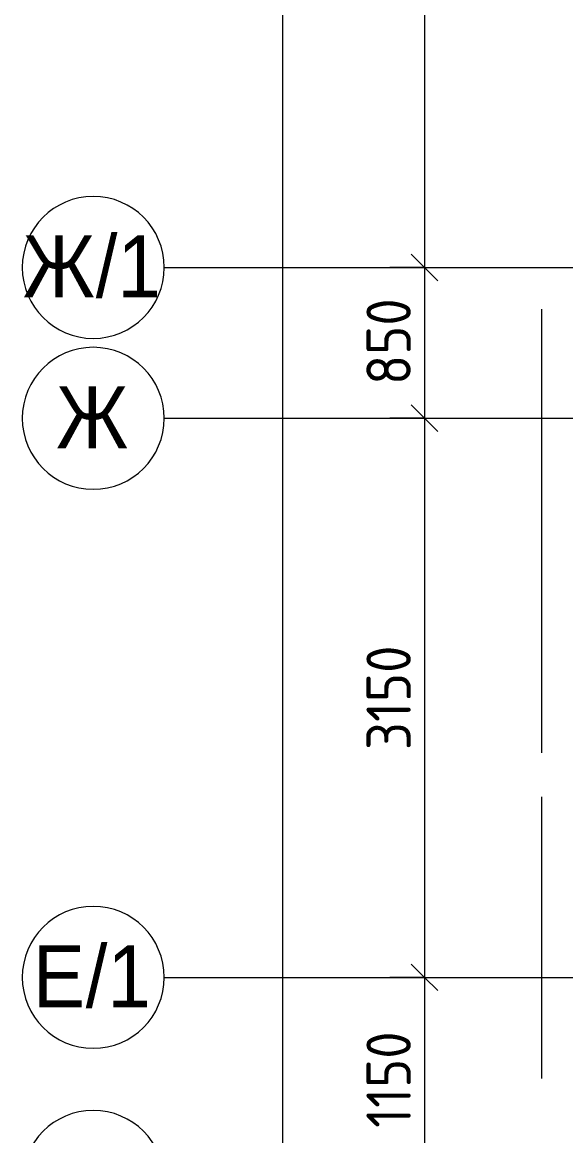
# Model space of a CAD drawing. Header units: millimetres. Extents: x 81633 to 280618, y -8553 to 29000.
# Drawn here: x 81633 to 84695, y 17257 to 23531 of the extents above; entities that cross this region are included whole.
import ezdxf

# ---------------------------------------------------------------- set-up
doc = ezdxf.new("R2010")
doc.units = ezdxf.units.MM
doc.linetypes.add('Осевая', pattern=[3175, 635, -476.25, 1587.5, -476.25])
for name, color, linetype, lineweight in [('A-ANNO-DIMS', 7, 'Continuous', 9), ('A-ANNO-DIMS-100', 7, 'Continuous', 9), ('Оси', 7, 'Continuous', 9), ('Оси-1', 7, 'Continuous', 20), ('Оси-2', 7, 'Осевая', 9)]:
    doc.layers.add(name, color=color, linetype=linetype, lineweight=lineweight)
doc.styles.add('Arial', font='arial.ttf', dxfattribs={"width": 0.9, "height": 350})
doc.styles.add('ISOCPEUR', font='isocpeur.ttf', dxfattribs={"width": 0.9, "height": 250})
doc.dimstyles.new('ISO-2_5_0_9К_БОЛЬШОЙ', dxfattribs={"dimscale": 304.8, "dimtxt": 248.995294, "dimasz": 0.492126, "dimexe": 0.393701, "dimexo": 0.984252, "dimgap": 0, "dimtad": 1, "dimdec": 0, "dimrnd": 10, "dimzin": 0, "dimdsep": 46, "dimtxsty": 'ISOCPEUR', "dimblk1": 'OBLIQUE', "dimblk2": 'OBLIQUE', "dimsah": 1, "dimcen": 0.09, "dimdle": 0.393701, "dimazin": 0, "dimtfac": 1, "dimtdec": 4, "dimtix": 1, "dimtmove": 0, "dimatfit": 3, "dimfxl": 1, "dimtvp": 1, "dimtolj": 1, "dimtzin": 0, "dimarcsym": 2})
doc.dimstyles.new('ISO-2_5_0_9К_БОЛЬШОЙ_1', dxfattribs={"dimscale": 304.8, "dimtxt": 248.995294, "dimasz": 0.492126, "dimexe": 0.393701, "dimexo": 0.984252, "dimgap": 0, "dimtad": 1, "dimdec": 0, "dimrnd": 10, "dimzin": 0, "dimdsep": 46, "dimtxsty": 'ISOCPEUR', "dimblk1": 'OBLIQUE', "dimblk2": 'OBLIQUE', "dimsah": 1, "dimcen": 0.09, "dimdle": 0.393701, "dimazin": 0, "dimtfac": 1, "dimtdec": 4, "dimtix": 1, "dimtmove": 2, "dimatfit": 3, "dimfxl": 1, "dimtvp": 1, "dimtolj": 1, "dimtzin": 0, "dimarcsym": 2})

# ---------------------------------------------------------------- blocks, each defined once
blk = doc.blocks.new('Ось сетки - D8-29747960-План устройства полов 2 этажa в осях 23-33')
at = {"layer": 'Оси-1'}
for start, end in [(360, 180), (180, 360)]:
    blk.add_arc((0, 0), 4, start, end, dxfattribs=at)
blk = doc.blocks.new('DIMBLOCK1-План устройства полов 2 этажa в осях 23-33')
at = {"layer": 'A-ANNO-DIMS-100', "lineweight": 20}
for p, q in [((83898.6, 22150), (83823.6, 22225)), ((83898.6, 22150), (83973.6, 22075)), ((83898.6, 21300), (83823.6, 21375)), ((83898.6, 21300), (83973.6, 21225))]:
    blk.add_line(p, q, dxfattribs=at)
at = {"layer": 'A-ANNO-DIMS-100'}
for p, q in [((83898.6, 22270), (83898.6, 21300)), ((83704.6, 22150), (84018.6, 22150)), ((83898.6, 22150), (83704.6, 22150)), ((83704.6, 21300), (84018.6, 21300)), ((83898.6, 21300), (83704.6, 21300))]:
    blk.add_line(p, q, dxfattribs=at)
at = {"layer": 'A-ANNO-DIMS-100', "color": 0, "insert": (83572, 21488), "char_height": 250, "width": 568.858, "attachment_point": 1, "rotation": 90, "line_spacing_factor": 1.149209, "style": 'ISOCPEUR'}
blk.add_mtext('850', dxfattribs=at)
blk = doc.blocks.new('_Oblique')
at = {"color": 0, "linetype": 'ByBlock', "lineweight": -2}
blk.add_line((-0.5, -0.5), (0.5, 0.5), dxfattribs=at)
blk = doc.blocks.new('DIMBLOCK2-План устройства полов 2 этажa в осях 23-33')
at = {"layer": 'A-ANNO-DIMS-100', "lineweight": 20}
for p, q in [((83898.6, 21300), (83823.6, 21375)), ((83898.6, 21300), (83973.6, 21225)), ((83898.6, 18150), (83823.6, 18225)), ((83898.6, 18150), (83973.6, 18075))]:
    blk.add_line(p, q, dxfattribs=at)
at = {"layer": 'A-ANNO-DIMS-100'}
for p, q in [((83704.6, 21300), (84018.6, 21300)), ((83898.6, 21300), (83704.6, 21300)), ((83898.6, 21300), (83898.6, 18150)), ((83704.6, 18150), (84018.6, 18150)), ((83898.6, 18150), (83704.6, 18150))]:
    blk.add_line(p, q, dxfattribs=at)
at = {"layer": 'A-ANNO-DIMS-100', "color": 0, "insert": (83572, 19430.5), "char_height": 250, "width": 706.764, "attachment_point": 1, "rotation": 90, "line_spacing_factor": 1.149209, "style": 'ISOCPEUR'}
blk.add_mtext('3150', dxfattribs=at)
blk = doc.blocks.new('DIMBLOCK3-План устройства полов 2 этажa в осях 23-33')
at = {"layer": 'A-ANNO-DIMS-100', "lineweight": 20}
for p, q in [((83898.6, 18150), (83823.6, 18225)), ((83898.6, 18150), (83973.6, 18075)), ((83898.6, 17000), (83823.6, 17075)), ((83898.6, 17000), (83973.6, 16925))]:
    blk.add_line(p, q, dxfattribs=at)
at = {"layer": 'A-ANNO-DIMS-100'}
for p, q in [((83704.6, 18150), (84018.6, 18150)), ((83898.6, 18150), (83704.6, 18150)), ((83898.6, 18150), (83898.6, 17000)), ((83704.6, 17000), (84018.6, 17000)), ((83898.6, 17000), (83704.6, 17000))]:
    blk.add_line(p, q, dxfattribs=at)
at = {"layer": 'A-ANNO-DIMS-100', "color": 0, "insert": (83572, 17302.1), "char_height": 250, "width": 655.049, "attachment_point": 1, "rotation": 90, "line_spacing_factor": 1.149209, "style": 'ISOCPEUR'}
blk.add_mtext('1150', dxfattribs=at)
blk = doc.blocks.new('DIMBLOCK12-План устройства полов 2 этажa в осях 23-33')
at = {"layer": 'A-ANNO-DIMS-100'}
for p, q in [((83098.6, 27120), (83098.6, -120)), ((82904.6, 27000), (83218.6, 27000)), ((83098.6, 27000), (82904.6, 27000)), ((82904.6, 0), (83218.6, 0)), ((83098.6, 0), (82904.6, 0))]:
    blk.add_line(p, q, dxfattribs=at)
at = {"layer": 'A-ANNO-DIMS-100', "lineweight": 20}
for p, q in [((83098.6, 27000), (83023.6, 27075)), ((83098.6, 27000), (83173.6, 26925)), ((83098.6, 0), (83023.6, 75)), ((83098.6, 0), (83173.6, -75))]:
    blk.add_line(p, q, dxfattribs=at)
at = {"layer": 'A-ANNO-DIMS-100', "color": 0, "insert": (82772, 13572), "char_height": 250, "width": 948.097, "attachment_point": 1, "rotation": 90, "line_spacing_factor": 1.149209, "style": 'ISOCPEUR'}
blk.add_mtext('27000', dxfattribs=at)
blk = doc.blocks.new('DIMBLOCK13-План устройства полов 2 этажa в осях 23-33')
at = {"layer": 'A-ANNO-DIMS-100'}
for p, q in [((83898.6, 27120), (83898.6, 22030)), ((83704.6, 27000), (84018.6, 27000)), ((83898.6, 27000), (83704.6, 27000)), ((83704.6, 22150), (84018.6, 22150)), ((83898.6, 22150), (83704.6, 22150))]:
    blk.add_line(p, q, dxfattribs=at)
at = {"layer": 'A-ANNO-DIMS-100', "lineweight": 20}
for p, q in [((83898.6, 27000), (83823.6, 27075)), ((83898.6, 27000), (83973.6, 26925)), ((83898.6, 22150), (83823.6, 22225)), ((83898.6, 22150), (83973.6, 22075))]:
    blk.add_line(p, q, dxfattribs=at)
at = {"layer": 'A-ANNO-DIMS-100', "color": 0, "insert": (83572, 24247), "char_height": 250, "width": 787.208, "attachment_point": 1, "rotation": 90, "line_spacing_factor": 1.149209, "style": 'ISOCPEUR'}
blk.add_mtext('4850', dxfattribs=at)

msp = doc.modelspace()

# ---------------------------------------------------------------- linework, layer by layer
at = {"layer": 'Оси'}
for p, q in [((82432.7, 22150), (84932.7, 22150)), ((84560, 19415.1), (84560, 21915.1)), ((82432.7, 21300), (84932.7, 21300)), ((82432.7, 18150), (84932.7, 18150))]:
    msp.add_line(p, q, dxfattribs=at)
at = {"layer": 'Оси-2'}
msp.add_line((84560, 593.7), (84560, 19415.1), dxfattribs=at)

# ---------------------------------------------------------------- block references
at = {"layer": 'Оси-1', "xscale": 99.99999999999993, "yscale": 99.99999999999993, "zscale": 99.99999999999993, "rotation": 269.9999999999994}
for p in [(82032.7, 22150), (82032.7, 21300), (82032.7, 18150), (82032.7, 17000)]:
    msp.add_blockref('Ось сетки - D8-29747960-План устройства полов 2 этажa в осях 23-33', p, dxfattribs=at)

# ---------------------------------------------------------------- texts
at = {"layer": 'Оси', "char_height": 350, "attachment_point": 1, "style": 'Arial'}
for s, insert, width in [('/1', (82046.8, 22331), 454.557), ('\\fArial|b0|i0|c204|p34|;\\W.9;Ж', (81636, 22331), 497.848), ('\\fArial|b0|i0|c204|p34|;\\W.9;Ж', (81823.7, 21481), 497.848), ('\\fArial|b0|i0|c204|p34|;\\W.9;Е', (81692.7, 18331), 360.759), ('/1', (81990.4, 18331), 454.557)]:
    msp.add_mtext(s, dxfattribs=dict(at, insert=insert, width=width))

# ---------------------------------------------------------------- dimensions: what is measured, and where the dimension line sits
at = {"layer": 'A-ANNO-DIMS'}
dim = msp.add_linear_dim(base=(83098.6, 0), p1=(83204.6, 27000), p2=(83204.6, 0), angle=90, dimstyle='ISO-2_5_0_9К_БОЛЬШОЙ_1', override={"dimpost": '<>', "dimfxl": 26999.999823}, dxfattribs=at)
dim.commit()
dim.dimension.update_dxf_attribs({"geometry": 'DIMBLOCK12-План устройства полов 2 этажa в осях 23-33', "text_midpoint": (82938.6, 14046), "dimtype": 160, "text_rotation": 90})
for base, p1, p2, override, picture, middle in [((83898.6, 22150), (84004.6, 27000), (84004.6, 22150), {"dimpost": '<>', "dimfxl": 4849.999753}, 'DIMBLOCK13-План устройства полов 2 этажa в осях 23-33', (83773.6, 24575)), ((83898.6, 21300), (84004.6, 22150), (84004.6, 21300), {"dimpost": '<>', "dimfxl": 850}, 'DIMBLOCK1-План устройства полов 2 этажa в осях 23-33', (83773.6, 21725)), ((83898.6, 18150), (84004.6, 21300), (84004.6, 18150), {"dimpost": '<>', "dimfxl": 3150}, 'DIMBLOCK2-План устройства полов 2 этажa в осях 23-33', (83773.6, 19725)), ((83898.6, 17000), (84004.6, 18150), (84004.6, 17000), {"dimpost": '<>', "dimfxl": 1150}, 'DIMBLOCK3-План устройства полов 2 этажa в осях 23-33', (83773.6, 17575))]:
    dim = msp.add_linear_dim(base=base, p1=p1, p2=p2, angle=90, dimstyle='ISO-2_5_0_9К_БОЛЬШОЙ', override=override, dxfattribs=at)
    dim.commit()
    dim.dimension.update_dxf_attribs({"geometry": picture, "text_midpoint": middle})

doc.saveas('drawing.dxf')
